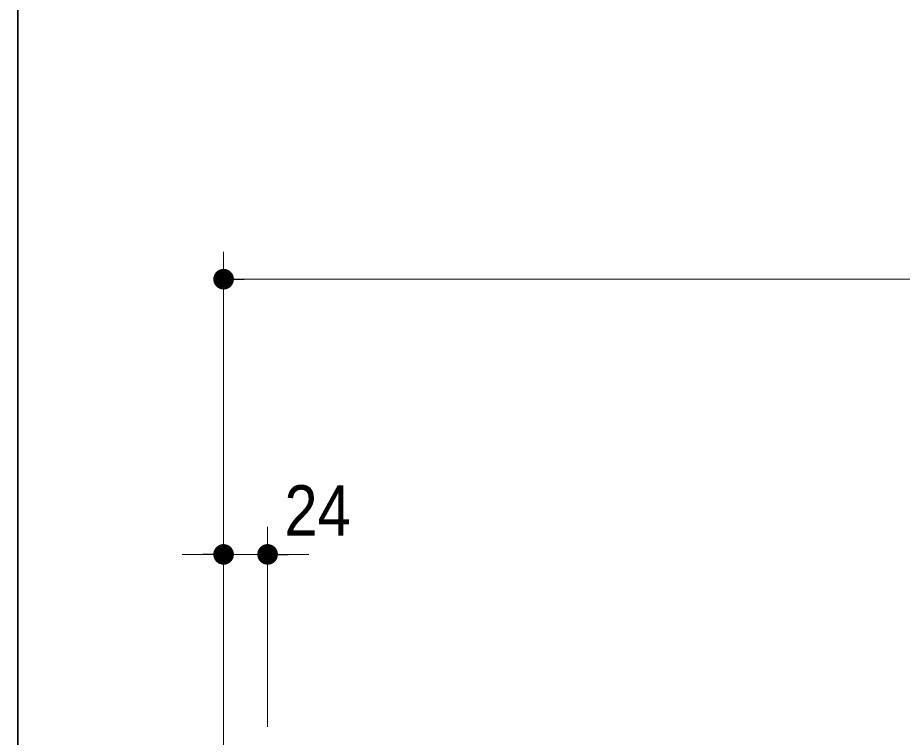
# Model space of a CAD drawing. Units: millimetres, scale not verified. Extents: x -4547 to 4547, y -2305 to 2305.
# Drawn here: x -4340.6 to -3858.3, y 670.4 to 1062.7 of the extents above; entities that cross this region are included whole.
import ezdxf
from ezdxf.enums import TextEntityAlignment as Align

# ---------------------------------------------------------------- set-up
doc = ezdxf.new("R2010")
doc.units = ezdxf.units.MM
doc.header["$LTSCALE"] = 20
doc.header["$PDMODE"] = 32
doc.header["$PDSIZE"] = 10
for name, color, linetype, lineweight in [('0-0_3一般', 7, 'Continuous', 15), ('0-1_2寸法-1', 7, 'Continuous', 15), ('0-2_0', 7, 'Continuous', 25), ('0-4_2寸法-2', 7, 'Continuous', 15), ('0-5_1図面枠', 7, 'Continuous', 20)]:
    doc.layers.add(name, color=color, linetype=linetype, lineweight=lineweight)
doc.layers.add('0-3_Defpoints', color=7, linetype='Continuous')
doc.styles.add('ＭＳ Ｐゴシック', font='')
doc.styles.get('ＭＳ Ｐゴシック').set_extended_font_data('MS PGothic')

# ---------------------------------------------------------------- blocks, each defined once
blk = doc.blocks.new('グループ-30')
at = {"layer": '0-0_3一般'}
blk.add_line((-57754.5, 14770), (-57754.5, 13710), dxfattribs=at)
blk.add_lwpolyline([(12205.5, 14770), (12205.5, 13710), (-57754.5, 13710), (-57754.5, 14770)], dxfattribs=at)
blk = doc.blocks.new('グループ-35')
at = {"layer": '0-0_3一般'}
blk.add_blockref('グループ-30', (0, 0), dxfattribs=at)
blk = doc.blocks.new('_Dot')
at = {"layer": '0-2_0'}
blk.add_line((-10, 0), (-20, 0), dxfattribs=at)
for points in [[(0, 0), (-5.36, 8.44), (-4.26, 9.05)], [(0, 0), (-4.26, 9.05), (-3.09, 9.51)], [(0, 0), (-3.09, 9.51), (-1.87, 9.82)], [(0, 0), (-1.87, 9.82), (-0.63, 9.98)], [(0, 0), (-0.63, 9.98), (0.63, 9.98)], [(0, 0), (0.63, 9.98), (1.87, 9.82)], [(0, 0), (1.87, 9.82), (3.09, 9.51)], [(0, 0), (3.09, 9.51), (4.26, 9.05)], [(0, 0), (4.26, 9.05), (5.36, 8.44)], [(0, 0), (-10, 0), (-9.92, 1.25)], [(0, 0), (-9.92, -1.25), (-10, 0)], [(0, 0), (-9.92, 1.25), (-9.69, 2.49)], [(0, 0), (-9.69, -2.49), (-9.92, -1.25)], [(0, 0), (-9.69, 2.49), (-9.3, 3.68)], [(0, 0), (-9.3, -3.68), (-9.69, -2.49)], [(0, 0), (-9.3, 3.68), (-8.76, 4.82)], [(0, 0), (-8.76, -4.82), (-9.3, -3.68)], [(0, 0), (-8.76, 4.82), (-8.09, 5.88)], [(0, 0), (-8.09, -5.88), (-8.76, -4.82)], [(0, 0), (-8.09, 5.88), (-7.29, 6.85)], [(0, 0), (-7.29, -6.85), (-8.09, -5.88)], [(0, 0), (-7.29, 6.85), (-6.37, 7.71)], [(0, 0), (-6.37, -7.71), (-7.29, -6.85)], [(0, 0), (-6.37, 7.71), (-5.36, 8.44)], [(0, 0), (-5.36, -8.44), (-6.37, -7.71)], [(0, 0), (-4.26, -9.05), (-5.36, -8.44)], [(0, 0), (-3.09, -9.51), (-4.26, -9.05)], [(0, 0), (-1.87, -9.82), (-3.09, -9.51)], [(0, 0), (-0.63, -9.98), (-1.87, -9.82)], [(0, 0), (0.63, -9.98), (-0.63, -9.98)], [(0, 0), (5.36, 8.44), (6.37, 7.71)], [(0, 0), (6.37, 7.71), (7.29, 6.85)], [(0, 0), (7.29, 6.85), (8.09, 5.88)], [(0, 0), (8.09, 5.88), (8.76, 4.82)], [(0, 0), (8.76, 4.82), (9.3, 3.68)], [(0, 0), (9.3, 3.68), (9.69, 2.49)], [(0, 0), (9.69, 2.49), (9.92, 1.25)], [(0, 0), (9.92, 1.25), (10, 0)], [(0, 0), (1.87, -9.82), (0.63, -9.98)], [(0, 0), (3.09, -9.51), (1.87, -9.82)], [(0, 0), (4.26, -9.05), (3.09, -9.51)], [(0, 0), (5.36, -8.44), (4.26, -9.05)], [(0, 0), (6.37, -7.71), (5.36, -8.44)], [(0, 0), (7.29, -6.85), (6.37, -7.71)], [(0, 0), (8.09, -5.88), (7.29, -6.85)], [(0, 0), (8.76, -4.82), (8.09, -5.88)], [(0, 0), (9.3, -3.68), (8.76, -4.82)], [(0, 0), (9.69, -2.49), (9.3, -3.68)], [(0, 0), (9.92, -1.25), (9.69, -2.49)], [(0, 0), (10, 0), (9.92, -1.25)]]:
    blk.add_solid(points, dxfattribs=at)
blk = doc.blocks.new('グループ-56')
at = {"layer": '0-5_1図面枠', "lineweight": 35}
blk.add_lwpolyline([(-60000, 41550), (60000, 41550), (60000, -41550), (-60000, -41550)], close=True, dxfattribs=at)
blk = doc.blocks.new('図面枠')
at = {"layer": '0-5_1図面枠'}
blk.add_blockref('グループ-56', (0, 0), dxfattribs=at)

msp = doc.modelspace()

# ---------------------------------------------------------------- linework, layer by layer
at = {"layer": '0-1_2寸法-1'}
for p, q in [((-4228.35, 785.11), (-4228.35, 935.11)), ((-4217.09, 920.11), (-741.6, 920.11))]:
    msp.add_line(p, q, dxfattribs=at)
at = {"layer": '0-3_Defpoints'}
for p in [(-4228.35, 770.11), (-4204.35, 770.11)]:
    msp.add_point(p, dxfattribs=at)
at = {"layer": '0-4_2寸法-2'}
for p, q in [((-4228.35, 679.11), (-4228.35, 785.11)), ((-4204.35, 676.11), (-4204.35, 785.11)), ((-4239.6, 770.11), (-4250.86, 770.11)), ((-4228.35, 770.11), (-4204.35, 770.11)), ((-4193.09, 770.11), (-4181.84, 770.11))]:
    msp.add_line(p, q, dxfattribs=at)

# ---------------------------------------------------------------- block references
at = {"layer": '0-0_3一般', "xscale": 0.05, "yscale": 0.05}
msp.add_blockref('グループ-35', (-1340.62, -21.39), dxfattribs=at)
at = {"layer": '0-1_2寸法-1', "xscale": 0.5627563, "yscale": 0.5627563, "rotation": 180}
msp.add_blockref('_Dot', (-4228.35, 920.11), dxfattribs=at)
at = {"layer": '0-4_2寸法-2', "xscale": 0.5627563, "yscale": 0.5627563}
msp.add_blockref('_Dot', (-4228.35, 770.11), dxfattribs=at)
at = {"layer": '0-4_2寸法-2', "xscale": 0.5627563, "yscale": 0.5627563, "rotation": 180}
msp.add_blockref('_Dot', (-4204.35, 770.11), dxfattribs=at)
at = {"layer": '0-5_1図面枠', "xscale": 0.05, "yscale": 0.05}
msp.add_blockref('図面枠', (-1340.62, -21.39), dxfattribs=at)

# ---------------------------------------------------------------- texts
at = {"layer": '0-4_2寸法-2', "style": 'ＭＳ Ｐゴシック', "width": 0.9}
msp.add_text('24', height=27.57, dxfattribs=at).set_placement((-4195.16, 771.97), align=Align.BOTTOM_LEFT)

doc.saveas('drawing.dxf')
